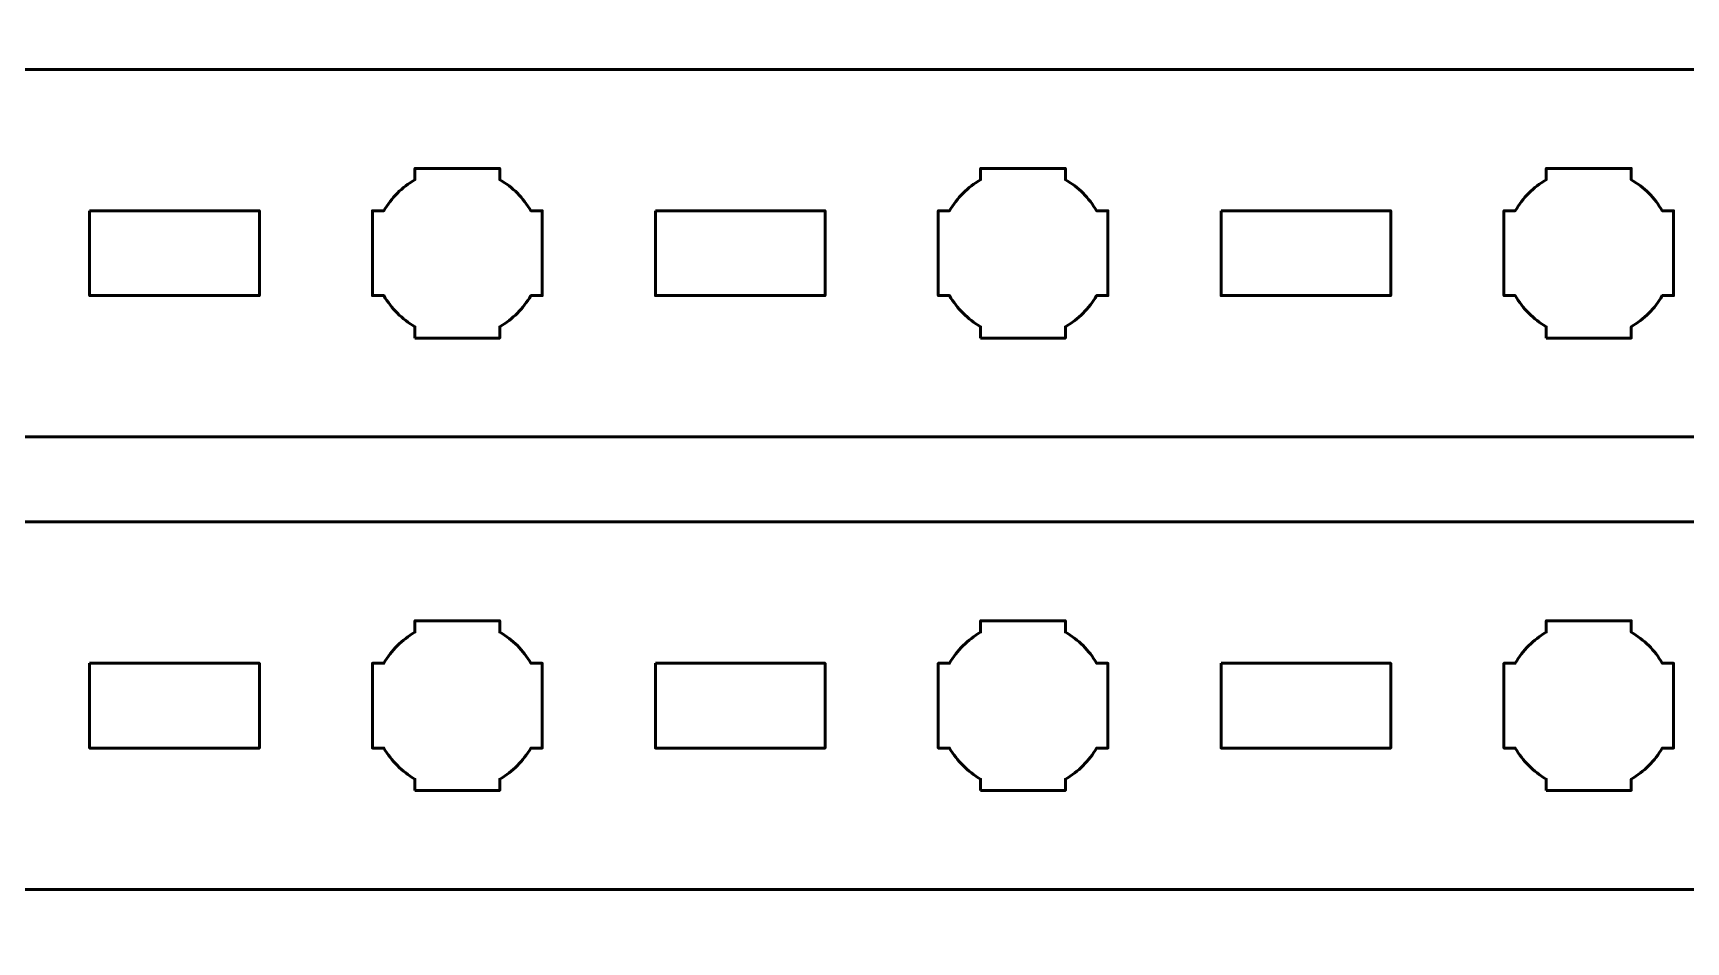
# Model space of a CAD drawing. Header units: centimetres. Extents: x -21 to 0, y -29.7 to 0.
# Drawn here: x -11 to -5.16, y -26.49 to -23.27 of the extents above; entities that cross this region are included whole.
import ezdxf

# ---------------------------------------------------------------- set-up
doc = ezdxf.new("R2010")
doc.units = ezdxf.units.CM
doc.header["$MEASUREMENT"] = 0
doc.layers.add('Layer 1', color=7, linetype='Continuous')

msp = doc.modelspace()

# ---------------------------------------------------------------- linework, layer by layer
at = {"layer": 'Layer 1', "color": 1, "lineweight": 53}
msp.add_open_spline([(-21.00003, -29.19995), (-21.00003, -29.19995), (-21.00003, -5.89992), (-21.00003, -5.89992), (-21.00003, -5.89992), (-21.00003, -5.81709), (-20.93286, -5.74992), (-20.85003, -5.74992), (-20.85003, -5.74992), (-20.7672, -5.74992), (-20.70003, -5.68275), (-20.70003, -5.59992), (-20.70003, -5.59992), (-20.70003, -5.51709), (-20.7672, -5.44992), (-20.85003, -5.44992), (-20.85003, -5.44992), (-20.93286, -5.44992), (-21.00003, -5.38275), (-21.00003, -5.29992), (-21.00003, -5.29992), (-21.00003, -5.21709), (-20.93286, -5.14992), (-20.85003, -5.14992), (-20.85003, -5.14992), (-20.7672, -5.14992), (-20.70003, -5.08275), (-20.70003, -4.99992), (-20.70003, -4.99992), (-20.70003, -4.91709), (-20.7672, -4.84992), (-20.85003, -4.84992), (-20.85003, -4.84992), (-20.93286, -4.84992), (-21.00003, -4.78275), (-21.00003, -4.69992), (-21.00003, -4.69992), (-21.00003, -4.61709), (-20.93286, -4.54992), (-20.85003, -4.54992), (-20.85003, -4.54992), (-20.7672, -4.54992), (-20.70003, -4.48275), (-20.70003, -4.39992), (-20.70003, -4.39992), (-20.70003, -4.31709), (-20.7672, -4.24992), (-20.85003, -4.24992), (-20.85003, -4.24992), (-20.93286, -4.24992), (-21.00003, -4.18275), (-21.00003, -4.09992), (-21.00003, -4.09992), (-21.00003, -4.01709), (-20.93286, -3.94992), (-20.85003, -3.94992), (-20.85003, -3.94992), (-20.7672, -3.94992), (-20.70003, -3.88275), (-20.70003, -3.79992), (-20.70003, -3.79992), (-20.70003, -3.71709), (-20.7672, -3.64992), (-20.85003, -3.64992), (-20.85003, -3.64992), (-20.93286, -3.64992), (-21.00003, -3.58275), (-21.00003, -3.49992), (-21.00003, -3.49992), (-21.00003, -3.41709), (-20.93286, -3.34992), (-20.85003, -3.34992), (-20.85003, -3.34992), (-20.7672, -3.34992), (-20.70003, -3.28275), (-20.70003, -3.19992), (-20.70003, -3.19992), (-20.70003, -3.11709), (-20.7672, -3.04992), (-20.85003, -3.04992), (-20.85003, -3.04992), (-20.93286, -3.04992), (-21.00003, -2.98275), (-21.00003, -2.89992), (-21.00003, -2.89992), (-21.00003, -2.81709), (-20.93286, -2.74992), (-20.85003, -2.74992), (-20.85003, -2.74992), (-20.7672, -2.74992), (-20.70003, -2.68275), (-20.70003, -2.59992), (-20.70003, -2.59992), (-20.70003, -2.51709), (-20.7672, -2.44992), (-20.85003, -2.44992), (-20.85003, -2.44992), (-20.93286, -2.44992), (-21.00003, -2.38275), (-21.00003, -2.29992), (-21.00003, -2.29992), (-21.00003, -2.21709), (-20.93286, -2.14992), (-20.85003, -2.14992), (-20.85003, -2.14992), (-20.7672, -2.14992), (-20.70003, -2.08275), (-20.70003, -1.99992), (-20.70003, -1.99992), (-20.70003, -1.91709), (-20.7672, -1.84992), (-20.85003, -1.84992), (-20.85003, -1.84992), (-20.93286, -1.84992), (-21.00003, -1.78275), (-21.00003, -1.69992), (-21.00003, -1.69992), (-21.00003, -1.61709), (-20.93286, -1.54992), (-20.85003, -1.54992), (-20.85003, -1.54992), (-20.7672, -1.54992), (-20.70003, -1.48275), (-20.70003, -1.39992), (-20.70003, -1.39992), (-20.70003, -1.31709), (-20.7672, -1.24992), (-20.85003, -1.24992), (-20.85003, -1.24992), (-20.93286, -1.24992), (-21.00003, -1.18275), (-21.00003, -1.09992), (-21.00003, -1.09992), (-21.00003, -1.09992), (-21.00003, -0.49992), (-21.00003, -0.49992), (-21.00003, -0.49992), (-21.00003, -0.22295), (-20.77694, 0.00004), (-20.49994, 0.00004), (-20.49994, 0.00004), (-20.49994, 0.00004), (-0.50008, 0.00004), (-0.50008, 0.00004), (-0.50008, 0.00004), (-0.22294, 0.00004), (0.00002, -0.22295), (0.00002, -0.49992), (0.00002, -0.49992), (0.00002, -0.49992), (0.00002, -29.19995), (0.00002, -29.19995), (0.00002, -29.19995), (0.00002, -29.47695), (-0.22294, -29.70004), (-0.50008, -29.70004), (-0.50008, -29.70004), (-0.50008, -29.70004), (-20.49994, -29.70004), (-20.49994, -29.70004), (-20.49994, -29.70004), (-20.77694, -29.70004), (-21.00003, -29.47695), (-21.00003, -29.19995)], degree=3, knots=[0, 0, 0, 0, 0.0243902, 0.0243902, 0.0243902, 0.0243902, 0.0487805, 0.0487805, 0.0487805, 0.0487805, 0.0731707, 0.0731707, 0.0731707, 0.0731707, 0.097561, 0.097561, 0.097561, 0.097561, 0.1219512, 0.1219512, 0.1219512, 0.1219512, 0.1463415, 0.1463415, 0.1463415, 0.1463415, 0.1707317, 0.1707317, 0.1707317, 0.1707317, 0.195122, 0.195122, 0.195122, 0.195122, 0.2195122, 0.2195122, 0.2195122, 0.2195122, 0.2439024, 0.2439024, 0.2439024, 0.2439024, 0.2682927, 0.2682927, 0.2682927, 0.2682927, 0.2926829, 0.2926829, 0.2926829, 0.2926829, 0.3170732, 0.3170732, 0.3170732, 0.3170732, 0.3414634, 0.3414634, 0.3414634, 0.3414634, 0.3658537, 0.3658537, 0.3658537, 0.3658537, 0.3902439, 0.3902439, 0.3902439, 0.3902439, 0.4146341, 0.4146341, 0.4146341, 0.4146341, 0.4390244, 0.4390244, 0.4390244, 0.4390244, 0.4634146, 0.4634146, 0.4634146, 0.4634146, 0.4878049, 0.4878049, 0.4878049, 0.4878049, 0.5121951, 0.5121951, 0.5121951, 0.5121951, 0.5365854, 0.5365854, 0.5365854, 0.5365854, 0.5609756, 0.5609756, 0.5609756, 0.5609756, 0.5853659, 0.5853659, 0.5853659, 0.5853659, 0.6097561, 0.6097561, 0.6097561, 0.6097561, 0.6341463, 0.6341463, 0.6341463, 0.6341463, 0.6585366, 0.6585366, 0.6585366, 0.6585366, 0.6829268, 0.6829268, 0.6829268, 0.6829268, 0.7073171, 0.7073171, 0.7073171, 0.7073171, 0.7317073, 0.7317073, 0.7317073, 0.7317073, 0.7560976, 0.7560976, 0.7560976, 0.7560976, 0.7804878, 0.7804878, 0.7804878, 0.7804878, 0.804878, 0.804878, 0.804878, 0.804878, 0.8292683, 0.8292683, 0.8292683, 0.8292683, 0.8536585, 0.8536585, 0.8536585, 0.8536585, 0.8780488, 0.8780488, 0.8780488, 0.8780488, 0.902439, 0.902439, 0.902439, 0.902439, 0.9268293, 0.9268293, 0.9268293, 0.9268293, 0.9512195, 0.9512195, 0.9512195, 0.9512195, 0.9756098, 0.9756098, 0.9756098, 0.9756098, 1, 1, 1, 1], dxfattribs=at)
at = {"layer": 'Layer 1', "color": 3, "lineweight": 53}
for points in [[(-15.64994, -23.4), (-15.64994, -23.4), (-1.35006, -23.4), (-1.35006, -23.4), (-1.35006, -23.4), (-1.07292, -23.4), (-0.84996, -23.62309), (-0.84996, -23.90009), (-0.84996, -23.90009), (-0.84996, -23.90009), (-0.84996, -24.2001), (-0.84996, -24.2001), (-0.84996, -24.2001), (-0.84996, -24.47706), (-1.07292, -24.70002), (-1.35006, -24.70002), (-1.35006, -24.70002), (-1.35006, -24.70002), (-15.64994, -24.70002), (-15.64994, -24.70002), (-15.64994, -24.70002), (-15.92694, -24.70002), (-16.15004, -24.47706), (-16.15004, -24.2001), (-16.15004, -24.2001), (-16.15004, -24.2001), (-16.15004, -23.90009), (-16.15004, -23.90009), (-16.15004, -23.90009), (-16.15004, -23.62309), (-15.92694, -23.4), (-15.64994, -23.4)], [(-15.64994, -25), (-15.64994, -25), (-1.35006, -25), (-1.35006, -25), (-1.35006, -25), (-1.07292, -25), (-0.84996, -25.22309), (-0.84996, -25.50009), (-0.84996, -25.50009), (-0.84996, -25.50009), (-0.84996, -25.8001), (-0.84996, -25.8001), (-0.84996, -25.8001), (-0.84996, -26.07706), (-1.07292, -26.30002), (-1.35006, -26.30002), (-1.35006, -26.30002), (-1.35006, -26.30002), (-15.64994, -26.30002), (-15.64994, -26.30002), (-15.64994, -26.30002), (-15.92694, -26.30002), (-16.15004, -26.07706), (-16.15004, -25.8001), (-16.15004, -25.8001), (-16.15004, -25.8001), (-16.15004, -25.50009), (-16.15004, -25.50009), (-16.15004, -25.50009), (-16.15004, -25.22309), (-15.92694, -25), (-15.64994, -25)]]:
    msp.add_open_spline(points, degree=3, knots=[0, 0, 0, 0, 0.125, 0.125, 0.125, 0.125, 0.25, 0.25, 0.25, 0.25, 0.375, 0.375, 0.375, 0.375, 0.5, 0.5, 0.5, 0.5, 0.625, 0.625, 0.625, 0.625, 0.75, 0.75, 0.75, 0.75, 0.875, 0.875, 0.875, 0.875, 1, 1, 1, 1], dxfattribs=at)
at = {"layer": 'Layer 1', "lineweight": 53}
for points, knots in [([(-9.64997, -24.35003), (-9.64997, -24.35003), (-9.64997, -24.30992), (-9.64997, -24.30992), (-9.64997, -24.30992), (-9.69558, -24.2836), (-9.73347, -24.24557), (-9.75979, -24.2001), (-9.75979, -24.2001), (-9.75979, -24.2001), (-9.80004, -24.2001), (-9.80004, -24.2001), (-9.80004, -24.2001), (-9.80004, -24.2001), (-9.80004, -24.05002), (-9.80004, -24.05002), (-9.80004, -24.05002), (-9.80004, -24.05002), (-9.80004, -23.90009), (-9.80004, -23.90009), (-9.80004, -23.90009), (-9.80004, -23.90009), (-9.75979, -23.90009), (-9.75979, -23.90009), (-9.75979, -23.90009), (-9.73347, -23.85448), (-9.69558, -23.81656), (-9.64997, -23.79024), (-9.64997, -23.79024), (-9.64997, -23.79024), (-9.64997, -23.75002), (-9.64997, -23.75002), (-9.64997, -23.75002), (-9.64997, -23.75002), (-9.50004, -23.75002), (-9.50004, -23.75002), (-9.50004, -23.75002), (-9.50004, -23.75002), (-9.34996, -23.75002), (-9.34996, -23.75002), (-9.34996, -23.75002), (-9.34996, -23.75002), (-9.34996, -23.79024), (-9.34996, -23.79024), (-9.34996, -23.79024), (-9.30449, -23.81656), (-9.26646, -23.85448), (-9.24014, -23.90009), (-9.24014, -23.90009), (-9.24014, -23.90009), (-9.20003, -23.90009), (-9.20003, -23.90009), (-9.20003, -23.90009), (-9.20003, -23.90009), (-9.20003, -24.05002), (-9.20003, -24.05002), (-9.20003, -24.05002), (-9.20003, -24.05002), (-9.20003, -24.2001), (-9.20003, -24.2001), (-9.20003, -24.2001), (-9.20003, -24.2001), (-9.24014, -24.2001), (-9.24014, -24.2001), (-9.24014, -24.2001), (-9.26646, -24.24557), (-9.30449, -24.2836), (-9.34996, -24.30992), (-9.34996, -24.30992), (-9.34996, -24.30992), (-9.34996, -24.35003), (-9.34996, -24.35003), (-9.34996, -24.35003), (-9.34996, -24.35003), (-9.50004, -24.35003), (-9.50004, -24.35003), (-9.50004, -24.35003), (-9.50004, -24.35003), (-9.64997, -24.35003), (-9.64997, -24.35003)], [0, 0, 0, 0, 0.05, 0.05, 0.05, 0.05, 0.1, 0.1, 0.1, 0.1, 0.15, 0.15, 0.15, 0.15, 0.2, 0.2, 0.2, 0.2, 0.25, 0.25, 0.25, 0.25, 0.3, 0.3, 0.3, 0.3, 0.35, 0.35, 0.35, 0.35, 0.4, 0.4, 0.4, 0.4, 0.45, 0.45, 0.45, 0.45, 0.5, 0.5, 0.5, 0.5, 0.55, 0.55, 0.55, 0.55, 0.6, 0.6, 0.6, 0.6, 0.65, 0.65, 0.65, 0.65, 0.7, 0.7, 0.7, 0.7, 0.75, 0.75, 0.75, 0.75, 0.8, 0.8, 0.8, 0.8, 0.85, 0.85, 0.85, 0.85, 0.9, 0.9, 0.9, 0.9, 0.95, 0.95, 0.95, 0.95, 1, 1, 1, 1]), ([(-7.65003, -24.35003), (-7.65003, -24.35003), (-7.65003, -24.30992), (-7.65003, -24.30992), (-7.65003, -24.30992), (-7.69551, -24.2836), (-7.73354, -24.24557), (-7.75985, -24.2001), (-7.75985, -24.2001), (-7.75985, -24.2001), (-7.79996, -24.2001), (-7.79996, -24.2001), (-7.79996, -24.2001), (-7.79996, -24.2001), (-7.79996, -24.05002), (-7.79996, -24.05002), (-7.79996, -24.05002), (-7.79996, -24.05002), (-7.79996, -23.90009), (-7.79996, -23.90009), (-7.79996, -23.90009), (-7.79996, -23.90009), (-7.75985, -23.90009), (-7.75985, -23.90009), (-7.75985, -23.90009), (-7.73354, -23.85448), (-7.69551, -23.81656), (-7.65003, -23.79024), (-7.65003, -23.79024), (-7.65003, -23.79024), (-7.65003, -23.75002), (-7.65003, -23.75002), (-7.65003, -23.75002), (-7.65003, -23.75002), (-7.49996, -23.75002), (-7.49996, -23.75002), (-7.49996, -23.75002), (-7.49996, -23.75002), (-7.35003, -23.75002), (-7.35003, -23.75002), (-7.35003, -23.75002), (-7.35003, -23.75002), (-7.35003, -23.79024), (-7.35003, -23.79024), (-7.35003, -23.79024), (-7.30442, -23.81656), (-7.26653, -23.85448), (-7.24021, -23.90009), (-7.24021, -23.90009), (-7.24021, -23.90009), (-7.19996, -23.90009), (-7.19996, -23.90009), (-7.19996, -23.90009), (-7.19996, -23.90009), (-7.19996, -24.05002), (-7.19996, -24.05002), (-7.19996, -24.05002), (-7.19996, -24.05002), (-7.19996, -24.2001), (-7.19996, -24.2001), (-7.19996, -24.2001), (-7.19996, -24.2001), (-7.24021, -24.2001), (-7.24021, -24.2001), (-7.24021, -24.2001), (-7.26653, -24.24557), (-7.30442, -24.2836), (-7.35003, -24.30992), (-7.35003, -24.30992), (-7.35003, -24.30992), (-7.35003, -24.35003), (-7.35003, -24.35003), (-7.35003, -24.35003), (-7.35003, -24.35003), (-7.49996, -24.35003), (-7.49996, -24.35003), (-7.49996, -24.35003), (-7.49996, -24.35003), (-7.65003, -24.35003), (-7.65003, -24.35003)], [0, 0, 0, 0, 0.05, 0.05, 0.05, 0.05, 0.1, 0.1, 0.1, 0.1, 0.15, 0.15, 0.15, 0.15, 0.2, 0.2, 0.2, 0.2, 0.25, 0.25, 0.25, 0.25, 0.3, 0.3, 0.3, 0.3, 0.35, 0.35, 0.35, 0.35, 0.4, 0.4, 0.4, 0.4, 0.45, 0.45, 0.45, 0.45, 0.5, 0.5, 0.5, 0.5, 0.55, 0.55, 0.55, 0.55, 0.6, 0.6, 0.6, 0.6, 0.65, 0.65, 0.65, 0.65, 0.7, 0.7, 0.7, 0.7, 0.75, 0.75, 0.75, 0.75, 0.8, 0.8, 0.8, 0.8, 0.85, 0.85, 0.85, 0.85, 0.9, 0.9, 0.9, 0.9, 0.95, 0.95, 0.95, 0.95, 1, 1, 1, 1]), ([(-5.65007, -24.35003), (-5.65007, -24.35003), (-5.65007, -24.30992), (-5.65007, -24.30992), (-5.65007, -24.30992), (-5.69554, -24.2836), (-5.73346, -24.24557), (-5.75992, -24.2001), (-5.75992, -24.2001), (-5.75992, -24.2001), (-5.8, -24.2001), (-5.8, -24.2001), (-5.8, -24.2001), (-5.8, -24.2001), (-5.8, -24.05002), (-5.8, -24.05002), (-5.8, -24.05002), (-5.8, -24.05002), (-5.8, -23.90009), (-5.8, -23.90009), (-5.8, -23.90009), (-5.8, -23.90009), (-5.75992, -23.90009), (-5.75992, -23.90009), (-5.75992, -23.90009), (-5.73346, -23.85448), (-5.69554, -23.81656), (-5.65007, -23.79024), (-5.65007, -23.79024), (-5.65007, -23.79024), (-5.65007, -23.75002), (-5.65007, -23.75002), (-5.65007, -23.75002), (-5.65007, -23.75002), (-5.49999, -23.75002), (-5.49999, -23.75002), (-5.49999, -23.75002), (-5.49999, -23.75002), (-5.35006, -23.75002), (-5.35006, -23.75002), (-5.35006, -23.75002), (-5.35006, -23.75002), (-5.35006, -23.79024), (-5.35006, -23.79024), (-5.35006, -23.79024), (-5.30449, -23.81656), (-5.26656, -23.85448), (-5.2401, -23.90009), (-5.2401, -23.90009), (-5.2401, -23.90009), (-5.20003, -23.90009), (-5.20003, -23.90009), (-5.20003, -23.90009), (-5.20003, -23.90009), (-5.20003, -24.05002), (-5.20003, -24.05002), (-5.20003, -24.05002), (-5.20003, -24.05002), (-5.20003, -24.2001), (-5.20003, -24.2001), (-5.20003, -24.2001), (-5.20003, -24.2001), (-5.2401, -24.2001), (-5.2401, -24.2001), (-5.2401, -24.2001), (-5.26656, -24.24557), (-5.30449, -24.2836), (-5.35006, -24.30992), (-5.35006, -24.30992), (-5.35006, -24.30992), (-5.35006, -24.35003), (-5.35006, -24.35003), (-5.35006, -24.35003), (-5.35006, -24.35003), (-5.49999, -24.35003), (-5.49999, -24.35003), (-5.49999, -24.35003), (-5.49999, -24.35003), (-5.65007, -24.35003), (-5.65007, -24.35003)], [0, 0, 0, 0, 0.05, 0.05, 0.05, 0.05, 0.1, 0.1, 0.1, 0.1, 0.15, 0.15, 0.15, 0.15, 0.2, 0.2, 0.2, 0.2, 0.25, 0.25, 0.25, 0.25, 0.3, 0.3, 0.3, 0.3, 0.35, 0.35, 0.35, 0.35, 0.4, 0.4, 0.4, 0.4, 0.45, 0.45, 0.45, 0.45, 0.5, 0.5, 0.5, 0.5, 0.55, 0.55, 0.55, 0.55, 0.6, 0.6, 0.6, 0.6, 0.65, 0.65, 0.65, 0.65, 0.7, 0.7, 0.7, 0.7, 0.75, 0.75, 0.75, 0.75, 0.8, 0.8, 0.8, 0.8, 0.85, 0.85, 0.85, 0.85, 0.9, 0.9, 0.9, 0.9, 0.95, 0.95, 0.95, 0.95, 1, 1, 1, 1]), ([(-10.79995, -23.90009), (-10.79995, -23.90009), (-10.19995, -23.90009), (-10.19995, -23.90009), (-10.19995, -23.90009), (-10.19995, -23.90009), (-10.19995, -24.2001), (-10.19995, -24.2001), (-10.19995, -24.2001), (-10.19995, -24.2001), (-10.79995, -24.2001), (-10.79995, -24.2001), (-10.79995, -24.2001), (-10.79995, -24.2001), (-10.79995, -23.90009), (-10.79995, -23.90009)], [0, 0, 0, 0, 0.25, 0.25, 0.25, 0.25, 0.5, 0.5, 0.5, 0.5, 0.75, 0.75, 0.75, 0.75, 1, 1, 1, 1]), ([(-8.79998, -23.90009), (-8.79998, -23.90009), (-8.19998, -23.90009), (-8.19998, -23.90009), (-8.19998, -23.90009), (-8.19998, -23.90009), (-8.19998, -24.2001), (-8.19998, -24.2001), (-8.19998, -24.2001), (-8.19998, -24.2001), (-8.79998, -24.2001), (-8.79998, -24.2001), (-8.79998, -24.2001), (-8.79998, -24.2001), (-8.79998, -23.90009), (-8.79998, -23.90009)], [0, 0, 0, 0, 0.25, 0.25, 0.25, 0.25, 0.5, 0.5, 0.5, 0.5, 0.75, 0.75, 0.75, 0.75, 1, 1, 1, 1]), ([(-6.80005, -23.90009), (-6.80005, -23.90009), (-6.20005, -23.90009), (-6.20005, -23.90009), (-6.20005, -23.90009), (-6.20005, -23.90009), (-6.20005, -24.2001), (-6.20005, -24.2001), (-6.20005, -24.2001), (-6.20005, -24.2001), (-6.80005, -24.2001), (-6.80005, -24.2001), (-6.80005, -24.2001), (-6.80005, -24.2001), (-6.80005, -23.90009), (-6.80005, -23.90009)], [0, 0, 0, 0, 0.25, 0.25, 0.25, 0.25, 0.5, 0.5, 0.5, 0.5, 0.75, 0.75, 0.75, 0.75, 1, 1, 1, 1]), ([(-9.64997, -25.95003), (-9.64997, -25.95003), (-9.64997, -25.90992), (-9.64997, -25.90992), (-9.64997, -25.90992), (-9.69558, -25.8836), (-9.73347, -25.84557), (-9.75979, -25.8001), (-9.75979, -25.8001), (-9.75979, -25.8001), (-9.80004, -25.8001), (-9.80004, -25.8001), (-9.80004, -25.8001), (-9.80004, -25.8001), (-9.80004, -25.65002), (-9.80004, -25.65002), (-9.80004, -25.65002), (-9.80004, -25.65002), (-9.80004, -25.50009), (-9.80004, -25.50009), (-9.80004, -25.50009), (-9.80004, -25.50009), (-9.75979, -25.50009), (-9.75979, -25.50009), (-9.75979, -25.50009), (-9.73347, -25.45448), (-9.69558, -25.41656), (-9.64997, -25.39024), (-9.64997, -25.39024), (-9.64997, -25.39024), (-9.64997, -25.35002), (-9.64997, -25.35002), (-9.64997, -25.35002), (-9.64997, -25.35002), (-9.50004, -25.35002), (-9.50004, -25.35002), (-9.50004, -25.35002), (-9.50004, -25.35002), (-9.34996, -25.35002), (-9.34996, -25.35002), (-9.34996, -25.35002), (-9.34996, -25.35002), (-9.34996, -25.39024), (-9.34996, -25.39024), (-9.34996, -25.39024), (-9.30449, -25.41656), (-9.26646, -25.45448), (-9.24014, -25.50009), (-9.24014, -25.50009), (-9.24014, -25.50009), (-9.20003, -25.50009), (-9.20003, -25.50009), (-9.20003, -25.50009), (-9.20003, -25.50009), (-9.20003, -25.65002), (-9.20003, -25.65002), (-9.20003, -25.65002), (-9.20003, -25.65002), (-9.20003, -25.8001), (-9.20003, -25.8001), (-9.20003, -25.8001), (-9.20003, -25.8001), (-9.24014, -25.8001), (-9.24014, -25.8001), (-9.24014, -25.8001), (-9.26646, -25.84557), (-9.30449, -25.8836), (-9.34996, -25.90992), (-9.34996, -25.90992), (-9.34996, -25.90992), (-9.34996, -25.95003), (-9.34996, -25.95003), (-9.34996, -25.95003), (-9.34996, -25.95003), (-9.50004, -25.95003), (-9.50004, -25.95003), (-9.50004, -25.95003), (-9.50004, -25.95003), (-9.64997, -25.95003), (-9.64997, -25.95003)], [0, 0, 0, 0, 0.05, 0.05, 0.05, 0.05, 0.1, 0.1, 0.1, 0.1, 0.15, 0.15, 0.15, 0.15, 0.2, 0.2, 0.2, 0.2, 0.25, 0.25, 0.25, 0.25, 0.3, 0.3, 0.3, 0.3, 0.35, 0.35, 0.35, 0.35, 0.4, 0.4, 0.4, 0.4, 0.45, 0.45, 0.45, 0.45, 0.5, 0.5, 0.5, 0.5, 0.55, 0.55, 0.55, 0.55, 0.6, 0.6, 0.6, 0.6, 0.65, 0.65, 0.65, 0.65, 0.7, 0.7, 0.7, 0.7, 0.75, 0.75, 0.75, 0.75, 0.8, 0.8, 0.8, 0.8, 0.85, 0.85, 0.85, 0.85, 0.9, 0.9, 0.9, 0.9, 0.95, 0.95, 0.95, 0.95, 1, 1, 1, 1]), ([(-7.65003, -25.95003), (-7.65003, -25.95003), (-7.65003, -25.90992), (-7.65003, -25.90992), (-7.65003, -25.90992), (-7.69551, -25.8836), (-7.73354, -25.84557), (-7.75985, -25.8001), (-7.75985, -25.8001), (-7.75985, -25.8001), (-7.79996, -25.8001), (-7.79996, -25.8001), (-7.79996, -25.8001), (-7.79996, -25.8001), (-7.79996, -25.65002), (-7.79996, -25.65002), (-7.79996, -25.65002), (-7.79996, -25.65002), (-7.79996, -25.50009), (-7.79996, -25.50009), (-7.79996, -25.50009), (-7.79996, -25.50009), (-7.75985, -25.50009), (-7.75985, -25.50009), (-7.75985, -25.50009), (-7.73354, -25.45448), (-7.69551, -25.41656), (-7.65003, -25.39024), (-7.65003, -25.39024), (-7.65003, -25.39024), (-7.65003, -25.35002), (-7.65003, -25.35002), (-7.65003, -25.35002), (-7.65003, -25.35002), (-7.49996, -25.35002), (-7.49996, -25.35002), (-7.49996, -25.35002), (-7.49996, -25.35002), (-7.35003, -25.35002), (-7.35003, -25.35002), (-7.35003, -25.35002), (-7.35003, -25.35002), (-7.35003, -25.39024), (-7.35003, -25.39024), (-7.35003, -25.39024), (-7.30442, -25.41656), (-7.26653, -25.45448), (-7.24021, -25.50009), (-7.24021, -25.50009), (-7.24021, -25.50009), (-7.19996, -25.50009), (-7.19996, -25.50009), (-7.19996, -25.50009), (-7.19996, -25.50009), (-7.19996, -25.65002), (-7.19996, -25.65002), (-7.19996, -25.65002), (-7.19996, -25.65002), (-7.19996, -25.8001), (-7.19996, -25.8001), (-7.19996, -25.8001), (-7.19996, -25.8001), (-7.24021, -25.8001), (-7.24021, -25.8001), (-7.24021, -25.8001), (-7.26653, -25.84557), (-7.30442, -25.8836), (-7.35003, -25.90992), (-7.35003, -25.90992), (-7.35003, -25.90992), (-7.35003, -25.95003), (-7.35003, -25.95003), (-7.35003, -25.95003), (-7.35003, -25.95003), (-7.49996, -25.95003), (-7.49996, -25.95003), (-7.49996, -25.95003), (-7.49996, -25.95003), (-7.65003, -25.95003), (-7.65003, -25.95003)], [0, 0, 0, 0, 0.05, 0.05, 0.05, 0.05, 0.1, 0.1, 0.1, 0.1, 0.15, 0.15, 0.15, 0.15, 0.2, 0.2, 0.2, 0.2, 0.25, 0.25, 0.25, 0.25, 0.3, 0.3, 0.3, 0.3, 0.35, 0.35, 0.35, 0.35, 0.4, 0.4, 0.4, 0.4, 0.45, 0.45, 0.45, 0.45, 0.5, 0.5, 0.5, 0.5, 0.55, 0.55, 0.55, 0.55, 0.6, 0.6, 0.6, 0.6, 0.65, 0.65, 0.65, 0.65, 0.7, 0.7, 0.7, 0.7, 0.75, 0.75, 0.75, 0.75, 0.8, 0.8, 0.8, 0.8, 0.85, 0.85, 0.85, 0.85, 0.9, 0.9, 0.9, 0.9, 0.95, 0.95, 0.95, 0.95, 1, 1, 1, 1]), ([(-5.65007, -25.95003), (-5.65007, -25.95003), (-5.65007, -25.90992), (-5.65007, -25.90992), (-5.65007, -25.90992), (-5.69554, -25.8836), (-5.73346, -25.84557), (-5.75992, -25.8001), (-5.75992, -25.8001), (-5.75992, -25.8001), (-5.8, -25.8001), (-5.8, -25.8001), (-5.8, -25.8001), (-5.8, -25.8001), (-5.8, -25.65002), (-5.8, -25.65002), (-5.8, -25.65002), (-5.8, -25.65002), (-5.8, -25.50009), (-5.8, -25.50009), (-5.8, -25.50009), (-5.8, -25.50009), (-5.75992, -25.50009), (-5.75992, -25.50009), (-5.75992, -25.50009), (-5.73346, -25.45448), (-5.69554, -25.41656), (-5.65007, -25.39024), (-5.65007, -25.39024), (-5.65007, -25.39024), (-5.65007, -25.35002), (-5.65007, -25.35002), (-5.65007, -25.35002), (-5.65007, -25.35002), (-5.49999, -25.35002), (-5.49999, -25.35002), (-5.49999, -25.35002), (-5.49999, -25.35002), (-5.35006, -25.35002), (-5.35006, -25.35002), (-5.35006, -25.35002), (-5.35006, -25.35002), (-5.35006, -25.39024), (-5.35006, -25.39024), (-5.35006, -25.39024), (-5.30449, -25.41656), (-5.26656, -25.45448), (-5.2401, -25.50009), (-5.2401, -25.50009), (-5.2401, -25.50009), (-5.20003, -25.50009), (-5.20003, -25.50009), (-5.20003, -25.50009), (-5.20003, -25.50009), (-5.20003, -25.65002), (-5.20003, -25.65002), (-5.20003, -25.65002), (-5.20003, -25.65002), (-5.20003, -25.8001), (-5.20003, -25.8001), (-5.20003, -25.8001), (-5.20003, -25.8001), (-5.2401, -25.8001), (-5.2401, -25.8001), (-5.2401, -25.8001), (-5.26656, -25.84557), (-5.30449, -25.8836), (-5.35006, -25.90992), (-5.35006, -25.90992), (-5.35006, -25.90992), (-5.35006, -25.95003), (-5.35006, -25.95003), (-5.35006, -25.95003), (-5.35006, -25.95003), (-5.49999, -25.95003), (-5.49999, -25.95003), (-5.49999, -25.95003), (-5.49999, -25.95003), (-5.65007, -25.95003), (-5.65007, -25.95003)], [0, 0, 0, 0, 0.05, 0.05, 0.05, 0.05, 0.1, 0.1, 0.1, 0.1, 0.15, 0.15, 0.15, 0.15, 0.2, 0.2, 0.2, 0.2, 0.25, 0.25, 0.25, 0.25, 0.3, 0.3, 0.3, 0.3, 0.35, 0.35, 0.35, 0.35, 0.4, 0.4, 0.4, 0.4, 0.45, 0.45, 0.45, 0.45, 0.5, 0.5, 0.5, 0.5, 0.55, 0.55, 0.55, 0.55, 0.6, 0.6, 0.6, 0.6, 0.65, 0.65, 0.65, 0.65, 0.7, 0.7, 0.7, 0.7, 0.75, 0.75, 0.75, 0.75, 0.8, 0.8, 0.8, 0.8, 0.85, 0.85, 0.85, 0.85, 0.9, 0.9, 0.9, 0.9, 0.95, 0.95, 0.95, 0.95, 1, 1, 1, 1]), ([(-10.79995, -25.50009), (-10.79995, -25.50009), (-10.19995, -25.50009), (-10.19995, -25.50009), (-10.19995, -25.50009), (-10.19995, -25.50009), (-10.19995, -25.8001), (-10.19995, -25.8001), (-10.19995, -25.8001), (-10.19995, -25.8001), (-10.79995, -25.8001), (-10.79995, -25.8001), (-10.79995, -25.8001), (-10.79995, -25.8001), (-10.79995, -25.50009), (-10.79995, -25.50009)], [0, 0, 0, 0, 0.25, 0.25, 0.25, 0.25, 0.5, 0.5, 0.5, 0.5, 0.75, 0.75, 0.75, 0.75, 1, 1, 1, 1]), ([(-8.79998, -25.50009), (-8.79998, -25.50009), (-8.19998, -25.50009), (-8.19998, -25.50009), (-8.19998, -25.50009), (-8.19998, -25.50009), (-8.19998, -25.8001), (-8.19998, -25.8001), (-8.19998, -25.8001), (-8.19998, -25.8001), (-8.79998, -25.8001), (-8.79998, -25.8001), (-8.79998, -25.8001), (-8.79998, -25.8001), (-8.79998, -25.50009), (-8.79998, -25.50009)], [0, 0, 0, 0, 0.25, 0.25, 0.25, 0.25, 0.5, 0.5, 0.5, 0.5, 0.75, 0.75, 0.75, 0.75, 1, 1, 1, 1]), ([(-6.80005, -25.50009), (-6.80005, -25.50009), (-6.20005, -25.50009), (-6.20005, -25.50009), (-6.20005, -25.50009), (-6.20005, -25.50009), (-6.20005, -25.8001), (-6.20005, -25.8001), (-6.20005, -25.8001), (-6.20005, -25.8001), (-6.80005, -25.8001), (-6.80005, -25.8001), (-6.80005, -25.8001), (-6.80005, -25.8001), (-6.80005, -25.50009), (-6.80005, -25.50009)], [0, 0, 0, 0, 0.25, 0.25, 0.25, 0.25, 0.5, 0.5, 0.5, 0.5, 0.75, 0.75, 0.75, 0.75, 1, 1, 1, 1])]:
    msp.add_open_spline(points, degree=3, knots=knots, dxfattribs=at)

doc.saveas('drawing.dxf')
